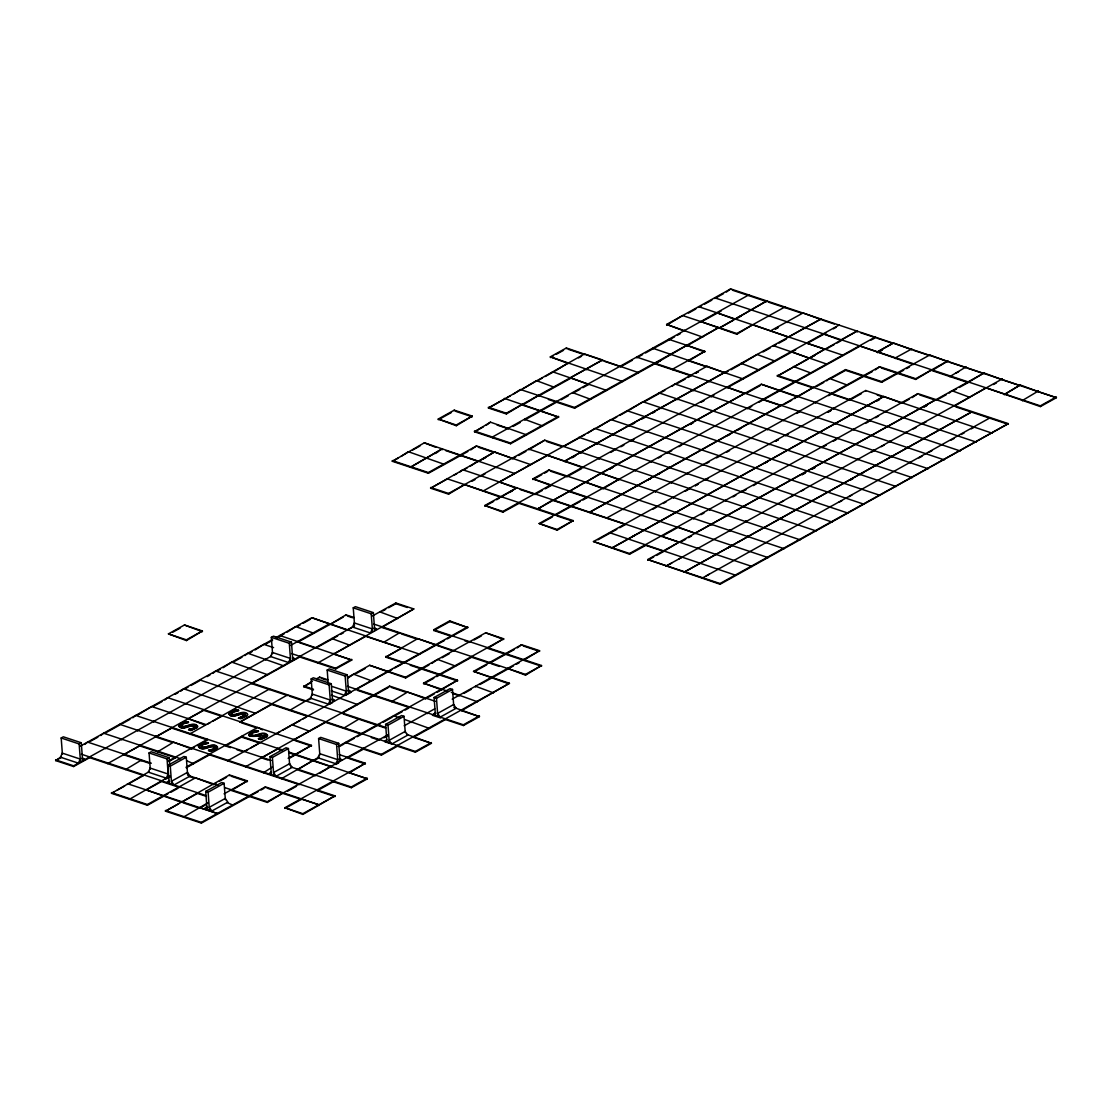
<?xml version="1.0" encoding="UTF-8"?>
<svg xmlns="http://www.w3.org/2000/svg" width="1112" height="1112" viewBox="0 0 1112 1112"><rect width="100%" height="100%" fill="white"/><g stroke="black" fill="none" stroke-linecap="round" stroke-linejoin="round"><path stroke-width="1.5" d="M178.754 725.997L180.783 723.328L186.149 721.354C192.988 723.398 180.241 722.3 181.339 726.136L183.021 726.775M198.673 746.805L198.756 745.888M251.034 734.587C251.548 731.404 262.766 732.349 256.066 730.362C237.843 738.076 258.762 735.824 264.851 735.101L264.67 736.63M178.865 725.441L183.522 722.466L186.177 721.716L188.47 722.578M198.784 746.249L200.716 744.136L206.067 742.163C212.906 744.206 200.16 743.108 201.258 746.944L203.857 747.639L208.861 746.152M228.863 713.626L233.52 710.665L238.552 710.346L236.147 709.553L233.492 710.304L228.836 713.278C230.837 720.534 240.248 712.055 244.96 714.655L245.14 715.197C235.035 719.784 237.19 718.977 245.113 714.835L244.932 714.293C239.872 711.749 232.783 719.492 228.725 713.821M195.114 726.65C194.656 729.486 184.981 728.791 190.805 730.236L197.005 727.359A6.186 2.71 -4.3 0 0 197.408 725.788C192.668 721.09 186.455 728.277 181.312 725.788L182.576 723.815L188.553 722.147M194.753 727.637L194.934 726.094C189.791 723.634 183.633 730.834 178.879 726.122M215.033 747.459C214.38 750.28 204.789 749.641 210.752 751.406L216.951 748.529A6.186 2.71 -4.3 0 0 217.354 746.958L214.88 745.568L210.557 745.652M265.031 735.644C264.503 738.535 254.467 737.756 260.75 739.591L266.95 736.714A6.186 2.71 -4.3 0 0 267.353 735.143L264.017 733.628M166.842 782.57L169.024 780.485M211.864 811.009L209.251 807.326L225.263 798.444L227.877 802.127L211.864 811.009L204.677 808.619L206.846 806.534M268.965 773.869L271.147 771.784M386.754 739.536L384.571 741.621L391.758 743.997L407.77 735.115L405.157 731.446L389.144 740.328L391.758 743.997M435.223 712.639L433.041 714.724L435.96 713.112M199.117 745.693L206.095 742.524L208.389 743.386M438.253 419.043L454.266 410.147L472.239 416.11L456.281 425.715L438.253 419.043L456.226 425.006L472.239 416.11M568.329 362.818L568.385 363.527L550.357 356.855L566.369 347.973L638.691 372.673M438.309 419.752L451.416 412.496M550.412 357.577L553.331 355.951M556.236 354.339L563.52 350.308M467.86 451.514L428.412 473.267L392.341 461.299L424.325 442.812L514.745 473.517M522.362 404.351L506.405 413.956L488.432 407.993L584.467 353.977L602.565 359.982L570.539 377.746M392.341 461.299L398.165 458.075M401.084 456.448L408.312 451.694L444.425 464.385M412.733 449.999L420.002 445.954M488.432 407.993L504.445 399.111M507.364 397.498L510.269 395.886M513.188 394.273L520.416 389.506L574.584 407.478L718.713 327.526L686.743 346.013M523.377 388.616L536.429 380.624L554.443 387.31M537.944 380.54L542.308 378.108M545.214 376.495L552.497 372.464M555.402 370.852L568.454 362.859M578.574 357.883L581.479 356.271M488.377 407.27L506.349 413.233L602.44 359.94L602.495 360.649M504.403 398.388L558.613 417.083L510.575 443.744L474.504 431.776L490.462 422.171L526.588 434.861M538.569 396.233L538.514 395.511L522.557 405.115L558.613 417.083M684.603 330.403L684.658 331.126L666.63 324.44L730.695 288.911L1056.4 397.693L1040.387 406.575L986.163 387.88M435.07 453.529L437.975 451.917M570.47 378.427L538.43 396.192L538.375 395.469M474.504 431.776L483.247 426.925M486.152 425.312L490.462 422.171M666.686 325.163L682.643 315.558L736.811 333.53L784.989 306.926M688.523 313.056L695.806 309.011M701.63 305.786L698.711 307.399L698.656 306.676L843.382 355.395M704.535 304.16L711.819 300.129M723.467 293.665L714.738 298.516L714.682 297.794L1040.332 405.852L1056.344 396.97M726.372 292.053L730.695 288.911M392.286 460.577L428.356 472.544L476.534 445.94L530.758 464.635M748.793 294.916L492.421 437.016L492.602 437.78M470.765 449.887L476.534 445.94M512.993 426.466L520.263 422.435M539.195 411.926L524.642 420.002L524.586 419.293L542.6 425.965M556.528 402.197L540.515 411.079L540.46 410.356L540.654 411.12M561.032 399.82L568.315 395.775M579.964 389.325L572.68 393.356L572.624 392.633L590.653 399.319M582.869 387.699L588.693 384.474L588.512 383.709M632.367 360.246L620.718 366.71L620.677 365.987M642.569 354.589L636.745 357.828L636.689 357.105L944.296 459.882M645.474 352.977L674.595 336.825M677.5 335.212L680.419 333.586M721.188 310.985L700.671 322.244L700.616 321.521M474.449 431.053L510.519 443.021L558.558 416.361M716.767 312.68L734.782 319.366L766.752 300.879L766.946 301.644M579.991 501.623L555.11 515.315L519.04 503.347L502.888 512.187L484.874 505.501L516.899 487.737L500.803 497.3L464.691 484.61L448.595 494.159L430.636 488.21L494.632 451.945M686.813 345.345L654.843 363.832L690.899 375.8M766.891 300.921L718.894 328.29L733.461 320.214M482.914 459.089L485.819 457.463M548.369 399.486L574.626 408.201L660.528 360.552L654.843 363.832M740.606 316.128L737.701 317.754L740.745 316.183M430.636 488.21L446.649 479.314M453.918 475.283L456.837 473.67M459.742 472.044L462.606 469.709L752.115 566.495M464.121 469.625L467.026 468.013M469.945 466.401L478.619 460.827M168.412 633.882L184.439 625L202.398 630.963L186.441 640.568L168.412 633.882L186.385 639.845L202.398 630.963M172.846 632.172L180.116 628.141M430.58 487.487L448.539 493.45L544.769 440.185L816.18 530.952M688.828 360.9L704.786 351.295L672.746 369.073L672.941 369.837M471.891 481.246L474.935 479.675M482.08 475.588L484.999 473.976M445.745 450.624L478.535 461.508L494.506 451.903L512.66 458.63L515.704 457.06M518.609 455.447L525.893 451.402M700.741 321.563L736.867 334.253L752.824 324.648M706.996 366.237L482.705 491.282M803.086 312.931L770.922 330.653L771.116 331.418M546.77 455.753L498.732 482.399L498.676 481.677M698.183 371.755L695.278 373.368L698.322 371.797M775.342 328.957L778.261 327.345M564.368 446.107L578.935 438.031M581.84 436.418L584.759 434.792M587.664 433.18L594.892 428.426L848.206 513.188M597.853 427.522L610.905 419.544L864.219 504.306M612.42 419.446L616.785 417.028M619.704 415.415L626.973 411.37M629.892 409.758L642.944 401.766L896.244 486.542M644.446 401.682L659.013 393.606M661.918 391.994L664.837 390.382M672.107 386.337L674.97 384.001L928.284 468.764M677.931 383.112L685.214 379.067M688.12 377.454L691.038 375.842L690.858 375.078M775.481 328.999L778.386 327.387M62.411 754.367L61.188 737.993L63.314 736.811L81.287 742.76L82.635 760.789M550.94 485.527L532.912 478.855L548.939 469.959L784.141 548.716M564.952 461.077L821.184 318.935M484.929 506.224L493.658 501.373M496.577 499.761L499.483 498.148M509.546 492.449L512.451 490.837M532.968 479.564L541.711 474.727M544.616 473.114L547.535 471.488M572.152 457.713L575.057 456.101M631.838 424.603L634.757 422.991M642.027 418.96L645.071 417.375L644.89 416.611M652.23 413.303L655.135 411.69M728.068 371.352L725.149 372.965L724.968 372.2L564.813 461.035L565.007 461.8M730.973 369.726L739.716 364.889M763.013 351.962L770.282 347.931M776.106 344.692L773.201 346.305L773.146 345.596L827.37 364.291M779.025 343.08L786.295 339.049M61.188 737.993L79.147 743.956L81.287 742.76M272.565 653.717L271.328 637.343L273.469 636.161L291.441 642.124L292.79 660.139M484.874 505.501L502.846 511.464L839.282 324.94M143.49 774.828L143.531 775.537L89.641 757.661L73.628 766.543L55.656 760.58L61.424 756.633M80.356 746.124L272.537 639.525M275.442 637.899L311.846 617.716L419.697 654.203M542.336 490.42L535.053 494.465L520.221 489.544M545.241 488.807L551.065 485.583L550.885 484.818M581.645 468.611L567.092 476.687L566.898 475.922M610.627 452.417L613.546 450.805M620.83 446.76L623.86 445.189M633.923 439.504L631.018 441.116L630.963 440.394M700.894 402.349L703.938 400.779M711.041 395.969L711.096 396.692L714.001 395.08M727.109 387.81L795.664 349.891M826.244 332.933L807.173 343.386L807.131 342.663M833.388 328.846L836.293 327.234M55.656 760.58L61.48 757.341M84.776 744.428L87.626 742.093L151.329 763.221M90.6 741.19L97.87 737.159M100.789 735.546L103.638 733.211L180.408 758.676M105.153 733.114L119.721 725.038M122.626 723.426L129.909 719.394M132.814 717.768L135.678 715.433L271.245 760.427M137.179 715.35L151.691 706.551L205.595 724.44M153.206 706.467L161.935 701.616M164.854 700.004L167.703 697.669L311.443 745.374L289.662 758.203M175.043 694.347L177.948 692.734M180.867 691.122L183.716 688.787L255.649 713.362M185.231 688.703L188.136 687.077M191.055 685.465L199.785 680.627M207.068 676.582L209.987 674.97M212.892 673.358L215.756 671.022L385.628 727.387M217.257 670.925L220.176 669.313M223.081 667.7L231.769 662.126L267.756 674.775M233.27 662.043L242.013 657.206M244.918 655.58L247.781 653.244L283.768 665.893M249.296 653.161L252.202 651.549M255.121 649.936L263.794 644.362L273.594 647.615M265.309 644.279L272.579 640.234M276.957 637.815L284.227 633.784M287.146 632.158L295.82 626.598L313.848 633.284M297.335 626.515L300.254 624.888M303.159 623.276L310.443 619.245M271.328 637.343L289.301 643.306L291.441 642.124M354.478 624.207L353.255 607.833L355.395 606.652L373.354 612.615L374.716 630.629M745.151 393.092L537.013 509.31L539.918 507.697M825.229 348.668L809.258 358.272L791.244 351.6M55.6 759.857L73.573 765.821L271.564 655.983M290.496 645.488L329.805 623.679L329.861 624.402M553.095 499.747L537.138 509.352L540.057 507.739M585.134 481.982L569.177 491.587L587.136 497.55M960.309 450.999L761.303 384.252L601.147 473.1L619.162 479.772L619.12 479.05M859.395 346.513L795.33 382.055L777.371 376.092L857.38 330.945L857.435 331.668M354.172 617.563L345.999 614.853L330.042 624.457M553.025 500.428L569.038 491.532M585.051 482.65L601.008 473.045M612.712 467.304L609.807 468.93L612.851 467.36M692.79 422.894L689.885 424.506L692.929 422.935M812.177 356.66L815.082 355.048M343.149 617.188L297.835 642.166L297.78 641.443M746.791 393.05L759.899 385.781M777.371 376.092L791.925 368.016M807.938 359.134L793.384 367.21L793.329 366.487L811.343 373.173M812.302 356.702L815.221 355.089M826.869 348.626L834.153 344.595M837.058 342.982L839.963 341.356M353.255 607.833L371.213 613.796L373.354 612.615M354.603 625.847L107.6 763.624M372.52 615.909L395.816 602.982L413.789 608.945L381.805 627.432L381.763 626.723M446.593 478.605L573.153 520.597L557.195 530.202L539.167 523.516L875.491 336.95L875.533 337.673M347.959 629.698L353.783 626.473M123.571 754.019L123.613 754.728L139.639 745.846L175.571 757.772L175.515 757.05M155.597 736.241L155.652 736.964L171.665 728.082L207.596 740.008M189.137 718.394L203.691 710.318L221.663 716.281L221.608 715.558M251.687 682.935L251.743 683.658L299.781 657.011L335.713 668.938L351.739 660.055L279.807 635.48L279.863 636.203M315.794 648.129L337.631 636.008M340.55 634.396L343.455 632.784M382.764 610.974L385.683 609.362M388.588 607.75L395.872 603.705L407.312 607.5M540.682 523.432L552.33 516.969M582.896 500.011L587.275 497.592L587.08 496.828M658.471 457.977L661.39 456.351M668.673 452.32L671.717 450.749M678.862 446.663L681.767 445.05M748.737 407.895L751.781 406.325M758.94 402.238L761.845 400.626M763.305 399.82L794.01 382.903M871.043 340.05L874.088 338.479M188.637 729.389L193.835 728.291M150.301 769.337L149.064 752.949L151.204 751.768L169.177 757.731L169.663 764.278M413.789 608.945L317.754 662.974M539.167 523.516L557.14 529.479L573.153 520.597M781.347 405.102L589.221 512.437M813.372 387.337L797.415 396.942L761.303 384.252M893.45 342.913L877.437 351.809L877.618 352.573L881.997 350.141M607.458 518.484L607.263 517.719L879.648 366.738L915.718 378.705L947.744 360.941L947.799 361.664L929.785 354.978L881.607 381.583L845.537 369.615L589.36 512.479M877.577 351.851L893.589 342.969L911.604 349.641L911.548 348.932M207.096 724.357L210.015 722.744M212.92 721.118L221.663 716.281M333.711 653.37L333.767 654.092L365.792 636.314L401.724 648.24L401.682 647.531M605.234 503.555L608.153 501.929M615.422 497.898L618.341 496.286M647.462 480.134L650.367 478.507M657.651 474.476L660.556 472.864M727.54 435.709L730.445 434.097M737.729 430.052L740.634 428.44M877.493 352.518L881.858 350.099M647.587 480.175L650.506 478.563M657.776 474.518L660.695 472.906M784.447 404.254L791.73 400.223M794.635 398.596L797.499 396.261M816.472 386.489L823.756 382.445M826.661 380.832L829.524 378.497L847.552 385.183M831.039 378.414L845.593 370.338L881.663 382.306L897.676 373.423M238.538 718.018L240.831 718.783L247.031 715.906A6.186 2.71 -4.3 0 0 247.434 714.335L247.086 713.529C242.013 709.748 236.425 716.392 231.31 713.973L232.575 712L238.552 710.346M231.338 714.335L232.603 712.361L238.58 710.707M149.064 752.949L167.036 758.912L169.177 757.731M312.402 695.347L311.165 678.959L313.306 677.778L331.279 683.741L332.627 701.755M328.165 683.185L327.192 670.077L329.319 668.896L347.291 674.859L348.64 692.873M167.829 793.926L147.437 805.241L111.506 793.315L149.314 771.589M168.232 761.094L207.541 739.285M313.487 689.954L303.687 686.702L312.375 681.142M316.739 678.709L319.644 677.097L327.818 679.807M291.566 653.578L335.657 668.215L351.684 659.333M111.506 793.315L114.425 791.702M117.33 790.076L124.614 786.045M143.531 775.537L127.519 784.433L127.463 783.71L217.354 813.484L217.354 814.234M169.747 761.011L175.571 757.772M157.598 751.809L173.555 742.204L191.584 748.89L194.489 747.278M197.408 745.666L204.691 741.621M307.537 715.669L307.593 716.392L271.662 704.466L239.622 722.244L287.619 694.861L287.674 695.584L251.743 683.658M303.687 686.702L310.971 682.671M706.328 463.523L709.234 461.911M716.517 457.866L719.561 456.295L719.367 455.531M726.706 452.209L729.611 450.596M796.595 413.455L799.639 411.871L799.445 411.106M828.621 395.677L872.433 371.491M875.339 369.879L879.648 366.738M169.232 783.362L167.884 765.348L183.897 756.466L186.288 757.258L187.65 775.272M208.472 742.955L202.495 744.623L201.23 746.597C206.373 749.085 212.587 741.899 217.326 746.597A6.186 2.71 -4.3 0 1 216.923 748.167L210.724 751.045L208.556 750.197M167.884 765.348L170.275 766.14L186.288 757.258M208.458 750.642L213.754 749.099L214.852 746.903C209.709 744.442 203.552 751.642 198.798 746.93M311.165 678.959L329.138 684.922L331.279 683.741M327.192 670.077L345.151 676.04L347.291 674.859M170.192 775.94L129.478 799.278M186.204 767.058L257.539 727.484L262.501 729.833M311.416 697.599L289.62 710.429M347.806 677.403L369.643 665.296L405.574 677.222L485.652 632.797L503.625 638.761L487.668 648.365L487.612 647.643M444.452 640.484L403.684 663.086L385.711 657.136L417.695 638.635L453.682 651.284L453.627 650.562M433.708 629.753L449.721 620.871L467.749 627.557L451.722 636.439L433.763 630.476L433.708 629.753L541.516 665.532L525.545 675.137L507.531 668.451M679.668 541.739L663.697 551.343L645.738 545.38L629.587 554.221L593.474 541.544L865.72 390.507L992.335 433.235M146.951 789.576L161.504 781.5L179.477 787.463L179.421 786.74M165.869 779.081L170.247 776.662M186.26 767.78L209.556 754.853L299.392 784.669L299.336 783.946M259.499 742.329L259.541 743.052L241.582 737.089L225.569 745.971L230.462 747.598M308.552 699.934L311.457 698.322M347.861 678.125L353.63 674.178L371.658 680.864M356.591 673.288L365.334 668.437M385.711 657.136L401.724 648.24M433.763 630.476L449.776 621.594L467.749 627.557M653.078 509.101L655.997 507.489M663.28 503.444L666.185 501.832M685.117 491.337L688.022 489.725M695.306 485.68L698.211 484.067L695.431 485.722M705.495 480.023L708.413 478.41M778.289 439.643L775.384 441.255L778.428 439.685M788.477 433.986L785.572 435.612L785.517 434.889M827.787 412.191L830.706 410.564M597.895 539.834L616.812 529.34M619.731 527.727L625.556 524.489L625.361 523.724M827.926 412.232L830.831 410.62M861.411 393.648L849.763 400.111L849.707 399.389M903.625 370.226L897.801 373.465L897.62 372.701M906.544 368.614L909.449 367.002M252.063 735.574L251.256 735.143C250.589 731.821 256.33 731.821 258.47 731.154M258.457 738.827L263.752 737.284M111.45 792.592L147.382 804.518L195.434 777.858L213.448 784.544L216.367 782.931M467.693 626.834L227.515 760.817M170.734 792.314L178.017 788.269M244.987 751.128L247.906 749.502M250.812 747.889L258.095 743.858M277.013 733.35L279.932 731.738M282.837 730.125L290.121 726.094M293.04 724.468L300.31 720.437M303.228 718.825L306.134 717.198M329.43 704.285L332.349 702.673M345.443 695.403L351.267 692.164M392.036 669.549L355.631 689.746L355.59 689.023M394.941 667.937L402.224 663.906M447.358 638.858L450.277 637.245M614.533 546.645L611.489 548.216L883.692 396.47L883.748 397.192M631.866 536.915L634.785 535.303M764.361 463.426L767.405 461.855M876.464 401.237L879.509 399.667M881.343 368.002L915.774 379.428L931.731 369.823M258.123 791.619L201.397 823.088L165.466 811.162L229.419 774.939L247.378 780.902L231.421 790.507L267.353 802.433L283.324 792.828M435.306 701.283L389.561 686.104L245.488 766.78M593.474 541.544L629.531 553.512L917.942 393.634L1008.306 423.63L720.089 584.259L647.768 559.558L984.078 372.993L1002.107 379.678L1002.051 378.956M949.884 376.551L965.981 366.988L966.036 367.711M165.466 811.162L178.559 803.893M145.436 789.673L181.423 802.308L197.436 793.426L205.609 796.136M219.272 781.319L226.556 777.274M282.42 750.642L277.513 749.015L261.501 757.897L261.445 757.175M361.442 733.559L361.497 734.281L325.566 722.355L293.526 740.119L293.471 739.41M388.157 687.633L341.579 713.473L341.523 712.75M369.643 665.296L405.63 677.945L428.926 665.018M431.845 663.405L437.614 659.444L455.628 666.13M442.034 657.748L449.317 653.703M474.059 639.984L481.343 635.939M661.612 536.457L677.639 527.574M700.921 514.647L703.965 513.077M732.961 496.883L735.866 495.271M743.15 491.226L746.194 489.655M753.338 485.583L756.257 483.97M823.227 446.815L826.272 445.245M833.416 441.158L836.321 439.546M865.442 423.394L868.486 421.823M875.644 417.737L878.549 416.124M909.255 399.208L901.971 403.239L901.915 402.53M912.174 397.596L917.942 393.634M955.708 373.312L958.627 371.7M207.068 809.425L205.72 791.396L221.733 782.514L224.124 783.307L225.361 799.695M271.37 774.661L270.007 756.646L286.02 747.764L288.425 748.557L289.648 764.931M205.72 791.396L208.111 792.203L224.124 783.307M270.007 756.646L272.398 757.439L288.425 748.557M319.839 754.937L318.602 738.549L320.742 737.367L338.715 743.33L340.063 761.345M208.069 802.711L183.424 817.125M224.082 793.829L247.378 780.902M272.134 767.169L263.447 772.743M288.147 758.287L311.443 745.374M359.482 718.713L343.525 728.318M441.52 689.148L441.575 689.857L423.547 683.185L503.625 638.761M695.681 532.856L935.901 399.597L936.096 400.362L946.284 394.718M200.841 807.465L205.22 805.046M423.602 683.908L433.791 678.25M436.71 676.638L471.641 657.248L487.987 662.669M802.016 474.629L804.921 473.003M815.124 467.36L812.205 468.972L815.249 467.401M924.308 406.783L927.227 405.171L924.447 406.825M647.823 560.281L653.647 557.042M656.553 555.43L663.836 551.399M681.308 541.697L685.673 539.278M688.592 537.666L691.497 536.053M802.141 474.671L805.06 473.059M949.189 393.092L952.053 390.757L970.067 397.443M953.568 390.673L956.473 389.061M959.378 387.449L968.121 382.597M204.677 808.619L207.583 807.006M318.602 738.549L336.575 744.512L338.715 743.33M165.41 810.453L201.341 822.366L265.351 786.865L318.963 804.754L318.908 805.533M319.214 756.98L281.419 778.706M338.145 746.486L457.532 680.252L437.197 692.289M507.906 683.477L473.545 671.37L521.584 644.724L539.556 650.687L523.599 660.292L523.543 659.569M261.042 790.006L263.947 788.394M314.904 760.121L319.269 757.703M339.66 746.402L344.025 743.97M354.214 738.326L345.484 743.163L345.429 742.441L381.36 754.367L509.477 683.296L461.494 710.665L461.438 709.956M357.133 736.7L380.415 723.787M383.334 722.174L392.063 717.323M394.982 715.711L402.266 711.666M405.171 710.054L408.09 708.441M391.577 701.672L407.534 692.067L425.548 698.753L434.292 693.902M475.06 671.287L486.708 664.823M514.37 649.477L489.614 663.211L489.558 662.488M517.275 647.865L521.584 644.724M671.745 563.047L665.782 566.244L1002.176 378.997L1002.232 379.72M678.89 558.975L681.795 557.362M780.805 502.443L783.71 500.817M790.993 496.786L794.037 495.215L793.857 494.451M801.182 491.129L804.101 489.516M871.071 452.362L874.115 450.791L873.935 450.026M881.26 446.704L884.179 445.092M913.286 428.94L916.33 427.369M923.488 423.283L926.393 421.67M954.054 406.325L986.038 387.838M993.363 384.516L996.408 382.945M386.962 742.413L385.614 724.398L401.627 715.516L404.017 716.309L405.255 732.683M435.445 715.53L434.083 697.502L450.096 688.62L452.501 689.412L453.724 705.8M385.614 724.398L388.005 725.191L404.017 716.309M434.083 697.502L436.474 698.294L452.501 689.412M224.832 787.616L267.297 801.71L388.144 734.684M404.156 725.788L434.736 708.83M452.209 699.142L539.556 650.687M287.744 791.132L296.473 786.281M319.769 773.354L331.362 766.182M335.782 764.472L338.701 762.86M406.853 734.434L431.414 743.289L415.401 752.171L397.429 746.208L381.416 755.09L363.443 749.127L347.43 758.009L347.375 757.286M383.835 737.826L388.199 735.393M463.899 693.401L471.182 689.37M479.925 684.519L513.41 665.949M516.315 664.323L519.235 662.71M1020.149 384.96L1004.192 394.565M972.236 411.662L684.019 572.291M727.568 548.021L730.473 546.395M737.756 542.364L740.661 540.752M779.971 518.943L782.89 517.33M849.86 480.175L852.765 478.563M862.968 472.906L860.049 474.518L859.993 473.795L860.188 474.56M727.693 548.063L730.612 546.451M849.999 480.217L852.904 478.605M119.665 724.315L334.976 795.872L302.895 814.415L284.88 807.729L365.348 763.249L349.39 772.854L367.349 778.817L288.898 752.087M373.59 624.013L525.49 674.414L541.516 665.532M284.936 808.452L300.949 799.57M317.351 790.632L333.364 781.75L351.336 787.713L367.349 778.817M413.386 736.603L413.442 737.326L445.467 719.561L463.44 725.524L479.453 716.628L453.849 707.44M990.333 417.667L701.992 578.254M1038.427 391.73L1038.372 391.007L1022.289 400.57M706.356 575.835L709.261 574.209M838.837 502.332L841.881 500.761M849.026 496.675L851.945 495.062M918.915 457.922L921.959 456.337M929.104 452.264L932.023 450.652M950.941 440.143L953.985 438.573M961.143 434.5L964.187 432.915M971.332 428.843L974.237 427.23M284.88 807.729L302.839 813.692L334.976 795.872M290.844 766.932L351.281 786.99L367.294 778.108M199.729 679.905L415.346 751.448L431.359 742.566M347.417 686.312L463.384 724.802L479.397 715.919M647.768 559.558L720.034 583.536L1008.306 423.63M238.941 713.543L235.952 714.613M187.358 725.927L184.898 726.706M188.943 725.344L191.472 724.69M258.498 731.515L256.094 730.723C237.871 738.438 258.79 736.186 264.878 735.463M188.54 729.833L190.833 730.584L197.032 727.721A6.186 2.71 -4.3 0 0 197.436 726.136L194.961 724.76M238.663 717.949L242.069 718.074L247.003 715.544A6.186 2.71 -4.3 0 0 247.406 713.973M258.429 738.465L260.722 739.23L266.922 736.352A6.186 2.71 -4.3 0 0 267.325 734.782C262.585 730.084 256.372 737.284 251.229 734.782M254.815 735.713L262.265 733.6M240.623 713.042L245.808 713.181M234.896 714.905L232.144 714.766M732.377 290.176L747.083 295.041M748.849 295.639L766.807 301.602M768.573 302.186L801.377 313.07M821.115 319.617L802.961 312.889M822.88 320.2L834.306 323.995M860.702 332.752L875.408 337.631L875.352 336.908M877.173 338.215L891.88 343.094M913.369 350.238L928.075 355.103M949.565 362.248L965.897 367.669L965.855 366.946M967.662 368.253L982.369 373.132M1003.872 380.262L1018.564 385.141M1040.067 392.272L1056.4 397.693M841.297 340.508L823.144 333.781M789.075 337.381L752.963 324.69M807.312 343.427L823.644 348.848M919.624 394.899L934.33 399.778M955.82 406.909L970.526 411.787M972.291 412.385L1008.362 424.353M666.63 324.44L702.756 337.131M877.215 395.024L882.108 396.65M704.786 351.295L668.715 339.327L668.771 340.05M777.316 375.37L976.322 442.117M704.841 352.017L686.688 345.29M797.096 382.639L811.802 387.518M833.291 394.649L847.997 399.528M690.594 361.497L705.286 366.376M725.024 372.923L706.871 366.195M743.567 393.273L727.053 387.087M765.07 400.403L779.762 405.282M568.065 349.224L582.757 354.102M604.261 361.247L620.593 366.668L620.538 365.945M550.357 356.855L622.678 381.555M658.957 392.883L912.271 477.646M552.442 371.742L606.665 390.437M588.568 384.432L570.414 377.705M626.918 410.662L880.231 495.424M578.879 437.308L832.193 522.07M455.962 411.412L472.294 416.833M497.05 425.062L508.49 428.843L508.434 428.134M546.451 441.45L561.157 446.329M581.34 467.221L546.715 455.03M478.229 447.205L492.922 452.084M550.621 471.224L566.953 476.645M603.149 488.654L584.995 481.927M532.912 478.855L768.128 557.612M435.807 447.33L424.325 442.812M695.737 533.579L677.583 526.852M515.19 487.862L498.801 481.732M553.15 500.469L625.417 524.447M663.377 537.04L678.084 541.919M556.876 515.898L573.208 521.319M503.68 639.483L485.652 632.797M523.279 645.989L539.612 651.41M379.804 611.864L397.832 618.55M464.788 640.776L469.695 642.402L469.639 641.68M487.668 648.365L541.558 666.255M347.695 616.117L352.587 617.744M381.805 627.432L399.778 633.395L399.722 632.672L383.765 642.277M401.418 633.937L416.11 638.816M491.254 663.753L499.413 666.463M373.576 628.363L376.843 629.448L374.494 627.738M473.545 671.37L509.477 683.296M348.014 630.421L311.846 617.716M385.655 656.414L457.532 680.252M410.217 665.254L457.588 680.975M423.547 683.185L448.053 691.317M451.319 692.401L477.507 701.783M299.462 642.708L314.168 647.587M333.767 654.092L351.739 660.055M453.001 693.652L459.534 695.82L459.478 695.111M391.257 687.369L405.95 692.248M461.494 710.665L479.453 716.628M202.453 631.685L184.439 625M321.34 678.362L326.233 679.988M357.272 690.288L409.536 707.635L409.48 706.912M432.401 715.224L440.574 717.935M347.514 690.608L350.78 691.692L348.431 689.996M331.584 686.299L346.291 691.177L344.373 695.236L331.306 690.899M303.632 685.979L313.431 689.231M331.404 695.195L357.591 704.591M400 717.963L393.467 715.794L393.523 716.517M404.907 719.589L429.454 728.443M331.501 699.49L334.768 700.574L332.418 698.878M289.301 696.126L304.007 701.005M343.205 714.015L357.911 718.894M359.537 719.436L385.669 728.11M413.442 737.326L431.414 743.289M371.297 737.534L379.456 740.244L379.4 739.522M339.216 754.589L365.348 763.249M241.262 722.786L255.968 727.665M295.166 740.661L311.499 746.082M349.071 758.551L365.403 763.972M338.938 759.079L342.204 760.163L339.841 758.467M282.365 749.919L241.526 736.366L241.582 737.089M204.01 724.621L187.622 718.477M288.953 752.81L331.418 766.891M236.995 749.766L241.902 751.392M263.127 758.44L268.034 760.066M299.072 770.366L315.405 775.787L315.349 775.064M155.652 736.964L171.985 742.385M317.073 790.632L335.032 796.595M186.941 760.844L193.53 763.736M300.893 798.847L318.852 804.81M231.101 776.204L247.434 781.625M267.033 788.13L301.338 799.514M188.901 775.689L218.299 785.447M123.613 754.728L149.759 763.402M188.957 776.412L193.849 778.039M81.412 754.228L205.553 795.414M226.792 802.461L233.367 805.352M81.51 758.509L84.776 759.593L82.427 757.897M199.34 807.562L217.299 813.511M183.105 802.822L197.811 807.701M194.961 726.456C189.818 723.995 183.661 731.196 178.907 726.47L178.726 725.636M214.88 747.264C209.737 744.804 203.579 752.004 198.826 747.278L198.659 746.444M292.567 657.261L294.93 658.957M1040.332 405.852L1040.387 406.575M1038.247 390.965L1038.302 391.688L1020.274 385.002L1004.317 394.607M1022.359 399.903L1022.414 400.612M990.208 417.625L990.389 418.39M984.009 373.674L983.953 372.951L967.982 382.556L931.925 370.588L947.883 360.983L947.938 361.706M972.152 412.33L972.096 411.621L683.88 572.249M956.084 420.503L956.139 421.226M953.999 405.602L954.193 406.367M949.968 375.87L950.023 376.593M940.21 429.427L940.252 430.149M940.071 429.385L940.126 430.108M937.986 414.498L938.181 415.262M929.646 354.936L929.702 355.645M924.183 438.309L924.239 439.031L924.058 438.267M922.098 423.422L922.154 424.145L921.973 423.38M915.718 378.705L915.774 379.428M913.633 363.819L913.689 364.541L859.34 345.79M911.743 349.696L911.687 348.973L895.535 357.814L895.73 358.578M910.13 462.036L910.311 462.8M908.17 447.191L908.226 447.914M908.045 447.149L908.101 447.872M906.085 432.304L906.141 433.027M905.96 432.262L906.016 432.985M901.79 402.474L901.846 403.197L883.818 396.511L611.628 548.272M892.032 456.031L892.213 456.796M890.073 441.186L890.128 441.909M889.947 441.144L890.003 441.867M885.903 411.412L885.958 412.121M885.777 411.357L885.833 412.079M881.607 381.583L881.663 382.306M876.006 464.913L876.2 465.678M869.89 420.294L869.945 421.017M869.765 420.253L869.82 420.962M867.805 405.407L867.86 406.116M867.68 405.352L867.735 406.075M865.72 390.507L865.775 391.229M863.51 375.578L863.69 376.342M857.31 331.626L857.255 330.903L841.242 339.785L841.423 340.55M857.908 458.908L858.103 459.673M853.738 429.135L853.933 429.899M849.582 399.347L849.624 400.07M845.537 369.615L845.593 370.338M844.119 482.733L844.175 483.456M843.98 482.691L844.036 483.4M842.034 467.846L842.09 468.555M841.895 467.791L841.951 468.513M837.725 438.017L837.92 438.781M835.64 423.13L835.835 423.894M833.694 408.285L833.75 408.994M833.555 408.229L833.611 408.952M831.609 393.384L831.665 394.107M831.47 393.342L831.526 394.065M821.24 319.658L821.059 318.894L789.02 336.658L789.214 337.422M830.052 506.46L830.233 507.225M828.092 491.615L828.148 492.338M827.967 491.573L828.023 492.296M826.021 476.728L826.063 477.437L825.882 476.673M823.936 461.827L823.978 462.55L823.797 461.786M821.712 446.899L821.907 447.663M817.542 417.125L817.737 417.89M815.596 402.266L815.652 402.989L815.457 402.224M809.341 357.605L809.397 358.328M805.046 327.776L805.227 328.54M811.955 500.456L812.135 501.22M809.995 485.61L810.05 486.333M809.87 485.569L809.925 486.278M805.825 455.823L805.88 456.545M805.7 455.781L805.755 456.504M801.53 426.007L801.724 426.772M795.414 381.374L795.469 382.097M795.275 381.333L795.33 382.055M791.105 351.559L791.16 352.268M786.948 321.771L787.129 322.536M784.863 306.884L785.044 307.649M800.153 539.834L528.756 449.067L528.798 449.79L544.769 440.185M795.942 509.338L796.122 510.102M789.812 464.705L789.867 465.428M789.687 464.663L789.742 465.386M785.642 434.931L785.697 435.654M783.432 420.002L783.612 420.767M779.262 390.215L779.456 390.979M775.147 361.164L757.133 354.478L741.162 364.083L741.106 363.36L759.135 370.046M768.837 315.766L769.031 316.531M779.915 518.22L780.11 518.984M777.844 503.333L778.025 504.097M773.799 473.601L773.855 474.31M773.674 473.545L773.73 474.268M769.629 443.813L769.685 444.536M769.504 443.771L769.56 444.494M767.544 428.926L767.6 429.649M767.419 428.885L767.475 429.607M763.249 399.097L763.43 399.861M748.654 294.875L748.71 295.584M764.097 527.866L763.958 527.825M762.012 512.98L761.873 512.938M757.661 482.441L757.842 483.206M755.576 467.54L755.757 468.305M753.672 453.418L753.547 453.376M751.587 438.531L751.462 438.489M749.502 423.644L749.377 423.589M747.236 407.979L747.417 408.743M743.122 378.928L652.702 348.223L652.758 348.932M736.811 333.53L736.867 334.253M734.865 318.685L734.921 319.408M732.641 303.757L732.697 304.479M748.028 536.04L748.084 536.748L747.889 535.984M745.943 521.139L745.999 521.862M745.804 521.097L745.86 521.82M743.858 506.252L743.914 506.975L743.719 506.21M741.634 491.323L741.829 492.088M737.464 461.536L737.659 462.3M735.518 446.69L735.574 447.413M735.393 446.649L735.435 447.372M731.348 416.917L731.404 417.639M731.223 416.875L731.279 417.584M716.628 312.639L716.684 313.362M736.102 575.377L609.487 532.648L609.543 533.371M731.877 544.88L732.057 545.644M729.931 530.021L729.972 530.744M729.792 529.979L729.847 530.702M725.761 500.247L725.816 500.97L725.622 500.205M721.452 470.418L721.646 471.182M715.336 425.799L715.391 426.522L715.197 425.757M711.166 396.011L711.221 396.734M708.956 381.082L709.136 381.847M720.034 583.536L720.089 584.259M717.949 568.649L718.13 569.413M715.864 553.762L716.045 554.527M711.819 524.016L711.875 524.739M711.694 523.974L711.749 524.697M709.748 509.129L709.79 509.852M709.609 509.087L709.664 509.81M705.439 479.3L705.633 480.064M703.354 464.413L703.548 465.177M699.323 434.681L699.378 435.404M699.184 434.639L699.24 435.362M695.153 404.893L695.208 405.616M695.014 404.851L695.069 405.574M693.068 390.006L693.123 390.729M692.943 389.964L692.984 390.687M688.773 360.191L688.953 360.955M684.728 330.445L684.783 331.167M702.061 577.573L702.117 578.296M699.851 562.644L700.032 563.409M697.766 547.757L697.947 548.522M693.721 518.011L693.777 518.734M693.596 517.97L693.652 518.692M689.551 488.237L689.607 488.96M689.426 488.196L689.482 488.905M687.48 473.351L687.522 474.059M687.341 473.295L687.397 474.018M683.171 443.521L683.366 444.286M681.086 428.634L681.281 429.399M679.14 413.789L679.196 414.498M679.001 413.733L679.057 414.456M677.055 398.888L677.111 399.611M676.916 398.847L676.972 399.569M673.538 497.12L673.594 497.842M673.413 497.078L673.469 497.801M671.453 482.233L671.509 482.955M671.328 482.191L671.384 482.9M669.368 467.332L669.424 468.055M669.243 467.29L669.299 468.013M667.158 452.403L667.339 453.168M662.988 422.63L663.183 423.394M661.042 407.784L661.098 408.493M660.903 407.729L660.959 408.452M654.648 363.068L654.704 363.791M665.866 565.563L665.921 566.286M661.57 535.734L661.751 536.498M657.4 505.96L657.581 506.724M655.441 491.115L655.496 491.838M655.315 491.073L655.371 491.796M651.326 462.05L651.201 462.008M646.975 431.512L647.156 432.276M645.683 544.672L645.738 545.38L645.544 544.616M643.459 529.729L643.653 530.493M641.388 514.842L641.568 515.607M635.258 470.209L635.313 470.932L635.133 470.167M628.878 425.507L629.058 426.271M629.531 553.512L629.587 554.221M623.276 508.837L623.471 509.602M619.245 479.105L603.288 488.71L603.093 487.946M615.075 449.317L615.131 450.04L614.95 449.276M612.99 434.431L613.046 435.153L612.865 434.389M604.65 374.869L604.706 375.592M604.525 374.827L604.58 375.55M599.062 458.2L599.118 458.922M598.923 458.158L598.979 458.881M596.977 443.313L597.033 444.035M596.852 443.271L596.894 443.994M586.552 368.864L586.608 369.587M586.427 368.823L586.483 369.545M584.342 353.922L584.398 354.645M582.91 467.04L583.105 467.804M580.964 452.195L581.02 452.918M580.825 452.153L580.881 452.876M574.584 407.478L574.626 408.201M566.369 347.973L566.425 348.681M571.248 506.474L571.123 506.433M556.473 401.474L556.667 402.238M557.14 529.479L557.195 530.202M555.236 515.356L555.11 515.315M548.939 469.959L548.98 470.682M534.997 493.742L535.053 494.465L534.872 493.7M518.984 502.624L519.04 503.347L518.859 502.582M512.604 457.908L512.785 458.672M510.519 443.021L510.575 443.744M506.349 413.233L506.405 413.956M525.49 674.414L525.545 675.137M502.846 511.464L502.888 512.187M500.887 496.619L500.942 497.342M496.716 466.832L496.772 467.554M496.591 466.79L496.647 467.513M505.571 653.606L505.626 654.329M482.789 490.614L482.844 491.337M480.704 475.727L480.759 476.436M480.579 475.672L480.62 476.395M493.519 692.901L475.491 686.215L475.547 686.938M491.518 677.333L491.573 678.056M460.521 454.822L460.577 455.545M460.382 454.78L460.437 455.503M456.226 425.006L456.281 425.715M454.266 410.147L454.322 410.87M471.599 656.525L471.641 657.248M448.539 493.45L448.595 494.159M463.384 724.802L463.44 725.524M442.479 449.54L442.423 448.817L410.314 467.262M442.34 449.498L442.284 448.775L410.439 467.304M451.68 635.716L451.722 636.439M449.721 620.871L449.776 621.594M428.356 472.544L428.412 473.267M426.41 457.699L426.466 458.422L426.271 457.657M445.425 718.838L445.467 719.561M439.56 674.303L439.615 675.012M435.654 644.599L435.709 645.321M436.474 698.294L437.836 716.323M427.453 712.875L427.508 713.598M425.507 698.03L425.548 698.753M421.601 668.34L421.656 669.049M415.346 751.448L415.401 752.171M411.44 721.757L411.496 722.48M405.574 677.222L405.63 677.945M403.628 662.377L403.684 663.086M395.816 602.982L395.872 603.705M397.373 745.485L397.429 746.208M389.561 686.104L389.617 686.827M387.615 671.259L387.671 671.982M388.005 725.191L389.367 743.205M371.213 613.796L372.576 631.811M381.36 754.367L381.416 755.09M377.454 724.677L377.51 725.399M373.549 694.986L373.604 695.709M365.737 635.605L365.792 636.314M363.388 748.404L363.443 749.127M349.78 645.21L331.765 638.524L331.821 639.247M345.999 614.853L346.054 615.575M345.151 676.04L346.513 694.055M351.281 786.99L351.336 787.713M339.563 697.905L339.619 698.628M335.657 668.215L335.713 668.938M336.575 744.512L337.923 762.54M329.138 684.922L330.486 702.937M333.308 781.027L333.364 781.75M325.51 721.632L325.566 722.355M319.644 677.097L319.7 677.82M313.389 760.219L297.432 769.824L297.377 769.101M309.539 731.237L291.525 724.565L291.58 725.274M299.726 656.288L299.781 657.011M302.839 813.692L302.895 814.415M289.301 643.306L290.649 661.32M295.431 754.256L295.486 754.978M277.458 748.293L277.513 749.015M271.606 703.757L271.662 704.466M269.702 689.621L269.646 688.898L189.638 734.045M265.754 659.207L265.796 659.93M272.398 757.439L273.76 775.453M267.297 801.71L267.353 802.433M265.351 786.865L265.407 787.588M249.727 668.09L249.783 668.812M249.338 795.747L249.394 796.47M235.674 691.831L235.73 692.54M233.715 676.986L233.77 677.694M229.419 774.939L229.475 775.662M219.648 700.713L219.703 701.436M217.702 685.868L217.757 686.59M213.407 783.821L213.448 784.544M209.501 754.131L209.556 754.853M203.635 709.595L203.691 710.318M201.689 694.75L201.745 695.473M208.111 792.203L209.459 810.217M201.341 822.366L201.397 823.088M186.385 639.845L186.441 640.568M197.38 792.703L197.436 793.426M191.528 748.167L191.584 748.89M185.676 703.632L185.732 704.355M181.423 801.557L181.423 802.308M171.609 727.359L171.665 728.082M169.663 712.514L169.705 713.237M170.275 766.14L171.637 784.168M167.036 758.912L168.385 776.941M163.408 795.636L163.464 796.345M161.448 780.791L161.504 781.5M153.637 721.396L153.692 722.119M147.382 804.518L147.437 805.241M141.585 760.691L141.53 759.982L125.573 769.573M139.584 745.123L139.639 745.846M137.624 730.278L137.679 731.001M121.611 739.16L121.667 739.883M105.598 748.056L105.654 748.765M89.585 756.938L89.641 757.661M79.147 743.956L80.509 761.97M73.573 765.821L73.628 766.543M62.328 753.13L60.409 757.189L78.368 763.152L80.286 759.093L62.328 753.13M150.203 768.086L148.285 772.159L166.258 778.122L168.176 774.049L150.203 768.086M272.468 652.48L270.55 656.553L288.522 662.502L290.44 658.443L272.468 652.48M312.305 694.096L310.387 698.169L328.36 704.132L330.278 700.06L312.305 694.096M354.394 622.97L352.476 627.029L370.435 632.992L372.353 628.933L354.394 622.97M319.742 753.686L317.823 757.758L335.796 763.722L337.714 759.649L319.742 753.686M187.428 772.395L171.415 781.277L174.028 784.961L190.041 776.079L187.428 772.395M289.551 763.694L273.538 772.576L276.151 776.259L292.164 767.363L289.551 763.694M453.627 704.549L437.614 713.431L440.227 717.115L456.24 708.233L453.627 704.549"/></g></svg>
